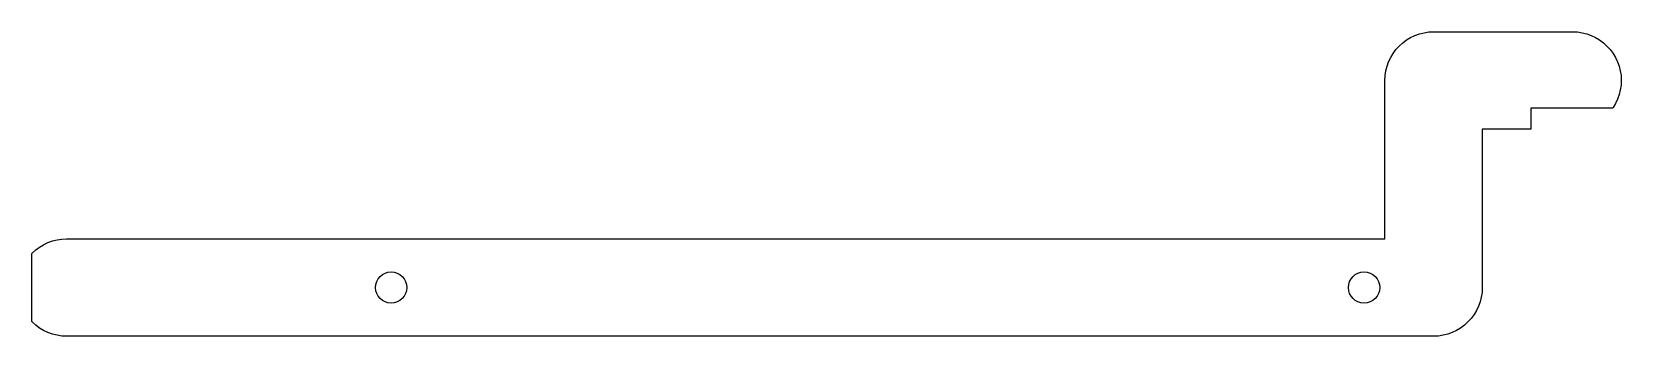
# Model space of a CAD drawing. Header units: millimetres. Extents: x 28 to 257, y -7 to 37.
import ezdxf

# ---------------------------------------------------------------- set-up
doc = ezdxf.new("R2010")
doc.units = ezdxf.units.MM

msp = doc.modelspace()

# ---------------------------------------------------------------- linework, layer by layer
for p, q in [((227.97, 36.5), (228.63, 36.67)), ((228.63, 36.67), (229.31, 36.77)), ((229.31, 36.77), (230, 36.8)), ((230, 36.8), (250, 36.8)), ((250, 36.8), (250.69, 36.77)), ((250.69, 36.77), (251.37, 36.67)), ((251.37, 36.67), (252.03, 36.5)), ((224.59, 34.24), (225.05, 34.75)), ((225.05, 34.75), (225.56, 35.21)), ((225.56, 35.21), (226.11, 35.62)), ((226.11, 35.62), (226.7, 35.97)), ((226.7, 35.97), (227.32, 36.27)), ((227.32, 36.27), (227.97, 36.5)), ((252.03, 36.5), (252.68, 36.27)), ((252.68, 36.27), (253.3, 35.97)), ((253.3, 35.97), (253.89, 35.62)), ((253.89, 35.62), (254.44, 35.21)), ((254.44, 35.21), (254.95, 34.75)), ((254.95, 34.75), (255.41, 34.24)), ((223.3, 31.83), (223.53, 32.48)), ((223.53, 32.48), (223.83, 33.1)), ((223.83, 33.1), (224.18, 33.69)), ((224.18, 33.69), (224.59, 34.24)), ((255.41, 34.24), (255.82, 33.69)), ((255.82, 33.69), (256.17, 33.1)), ((256.17, 33.1), (256.47, 32.48)), ((256.47, 32.48), (256.7, 31.83)), ((223, 29.8), (223.03, 30.49)), ((223, 7), (223, 29.8)), ((223.03, 30.49), (223.13, 31.17)), ((223.13, 31.17), (223.3, 31.83)), ((256.7, 31.83), (256.87, 31.17)), ((256.87, 31.17), (256.97, 30.49)), ((256.97, 30.49), (257, 29.8)), ((257, 29.8), (256.97, 29.11)), ((256.7, 27.77), (256.47, 27.12)), ((256.87, 28.43), (256.7, 27.77)), ((256.97, 29.11), (256.87, 28.43)), ((255.74, 25.8), (244, 25.8)), ((244, 25.8), (244, 22.8)), ((255.82, 25.91), (255.74, 25.8)), ((256.17, 26.5), (255.82, 25.91)), ((256.47, 27.12), (256.17, 26.5)), ((244, 22.8), (237, 22.8)), ((237, 22.8), (237, 0)), ((31.27, 6.7), (31.93, 6.87)), ((31.93, 6.87), (32.61, 6.97)), ((32.61, 6.97), (33.3, 7)), ((33.3, 7), (223, 7)), ((28.3, 4.89), (28.35, 4.95)), ((28.3, -4.89), (28.3, 4.89)), ((28.35, 4.95), (28.86, 5.41)), ((28.86, 5.41), (29.41, 5.82)), ((29.41, 5.82), (30, 6.17)), ((30, 6.17), (30.62, 6.47)), ((30.62, 6.47), (31.27, 6.7)), ((237, 0), (236.97, -0.69)), ((236.7, -2.03), (236.47, -2.68)), ((236.87, -1.37), (236.7, -2.03)), ((236.97, -0.69), (236.87, -1.37)), ((235.41, -4.44), (234.95, -4.95)), ((235.82, -3.89), (235.41, -4.44)), ((236.17, -3.3), (235.82, -3.89)), ((236.47, -2.68), (236.17, -3.3)), ((28.35, -4.95), (28.3, -4.89)), ((28.86, -5.41), (28.35, -4.95)), ((29.41, -5.82), (28.86, -5.41)), ((30, -6.17), (29.41, -5.82)), ((30.62, -6.47), (30, -6.17)), ((31.27, -6.7), (30.62, -6.47)), ((31.93, -6.87), (31.27, -6.7)), ((232.03, -6.7), (231.37, -6.87)), ((232.68, -6.47), (232.03, -6.7)), ((233.3, -6.17), (232.68, -6.47)), ((233.89, -5.82), (233.3, -6.17)), ((234.44, -5.41), (233.89, -5.82)), ((234.95, -4.95), (234.44, -5.41)), ((32.61, -6.97), (31.93, -6.87)), ((33.3, -7), (32.61, -6.97)), ((230, -7), (33.3, -7)), ((230.69, -6.97), (230, -7)), ((231.37, -6.87), (230.69, -6.97))]:
    msp.add_line(p, q)
for centre in [(80, 0), (220, 0)]:
    msp.add_circle(centre, 2.25)

doc.saveas('drawing.dxf')
